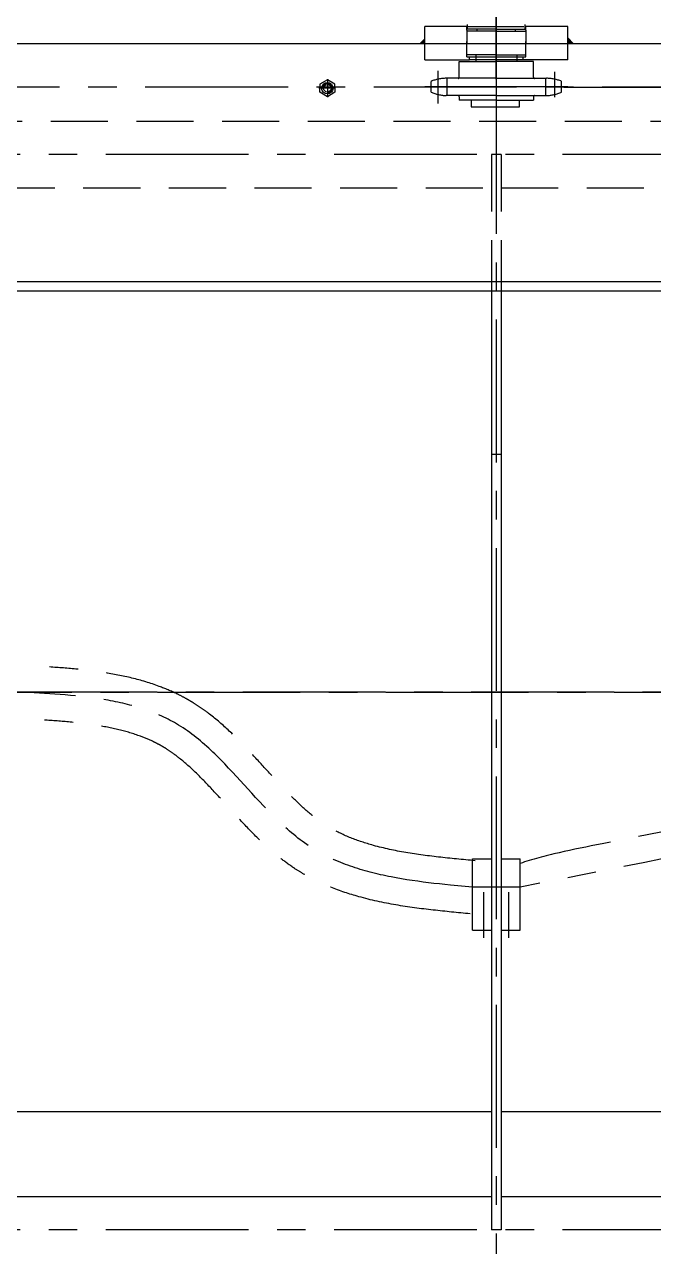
# Model space of a CAD drawing. Header units: millimetres. Extents: x 0 to 10092, y -2165 to 7128.
# Drawn here: x 3126 to 3787, y 1219 to 2503 of the extents above; entities that cross this region are included whole.
import ezdxf

# ---------------------------------------------------------------- set-up
doc = ezdxf.new("R2010")
doc.units = ezdxf.units.MM
doc.header["$LTSCALE"] = 120
for name, pattern in [('F', [0.75, 0.5, -0.25]), ('G', [2, 1.25, -0.25, 0.25, -0.25]), ('K', [2.5, 1.25, -0.25, 0.25, -0.25, 0.25, -0.25])]:
    doc.linetypes.add(name, pattern=pattern)
for name, color, linetype in [('01', 7, 'Continuous'), ('02', 1, 'Continuous'), ('04', 2, 'F'), ('05', 4, 'G'), ('07', 6, 'K')]:
    doc.layers.add(name, color=color, linetype=linetype)

msp = doc.modelspace()

# ---------------------------------------------------------------- hatches: boundary and pattern name
at = {"layer": '04', "linetype": 'F'}
for points in [[(3540.4, 2482.9), (3546.3, 2482.9), (3546.3, 2488.7)], [(3540.4, 2482.9), (3546.3, 2482.9), (3546.3, 2488.7)], [(3696.3, 2488.7), (3702.2, 2482.9), (3696.3, 2482.9)], [(3696.3, 2488.7), (3702.2, 2482.9), (3696.3, 2482.9)]]:
    msp.add_hatch(color=7, dxfattribs=at).paths.add_polyline_path(points)

# ---------------------------------------------------------------- linework, layer by layer
at = {"layer": '01', "color": 7, "linetype": 'Continuous'}
for p, q in [((1503.8, 2482.9), (5738.8, 2482.9)), ((3616.3, 2222.4), (3616.3, 1236.4)), ((3626.3, 2222.4), (3626.3, 1236.4)), ((2017.3, 1360.9), (3616.3, 1360.9)), ((3626.3, 1360.9), (5439.3, 1360.9)), ((2017.3, 1271.4), (3616.3, 1271.4)), ((3626.3, 1271.4), (5439.3, 1271.4)), ((3626.3, 1236.4), (3616.3, 1236.4))]:
    msp.add_line(p, q, dxfattribs=at)
at = {"layer": '01', "color": 7}
for p, q in [((3443.8, 2444.8), (3435.8, 2440.2)), ((3435.8, 2440.2), (3435.8, 2435.9)), ((3451.8, 2440.2), (3443.8, 2444.8)), ((3451.8, 2435.9), (3451.8, 2440.2)), ((3435.8, 2431.6), (3435.8, 2435.9)), ((3443.8, 2427), (3435.8, 2431.6)), ((3451.8, 2431.6), (3443.8, 2427)), ((3451.8, 2435.9), (3451.8, 2431.6)), ((1503.8, 2232.9), (5738.8, 2232.9)), ((1503.8, 2222.9), (5738.8, 2222.9))]:
    msp.add_line(p, q, dxfattribs=at)
for radius in [6, 4]:
    msp.add_circle((3443.8, 2435.9), radius, dxfattribs=at)
at = {"layer": '02', "color": 7}
msp.add_arc((3443.8, 2435.9), 5, 265.8682, 183.1341, dxfattribs=at)
at = {"layer": '04', "color": 7, "linetype": 'F'}
for p, q in [((3621.3, 2445.4), (3621.3, 2520.2)), ((3590.3, 2500.9), (3546.3, 2500.9)), ((3546.3, 2482.9), (3546.3, 2500.9)), ((3590.3, 2500.9), (3546.3, 2500.9)), ((3546.3, 2482.9), (3546.3, 2500.9)), ((3590.3, 2496.8), (3590.3, 2500.9)), ((3590.3, 2500.9), (3652.3, 2500.9)), ((3590.3, 2496.8), (3590.3, 2500.9)), ((3590.3, 2500.9), (3652.3, 2500.9)), ((3590.3, 2496.9), (3590.3, 2482.9)), ((3590.3, 2496.9), (3590.3, 2482.9)), ((3590.3, 2495.9), (3590.3, 2484.9)), ((3621.3, 2495.9), (3590.3, 2495.9)), ((3591, 2497.9), (3591, 2502.9)), ((3591, 2497.9), (3591, 2501.9)), ((3601.3, 2497.9), (3591, 2497.9)), ((3621.3, 2497.9), (3591, 2497.9)), ((3601.3, 2495.9), (3601.3, 2497.9)), ((3621.3, 2482.9), (3621.3, 2500.9)), ((3621.3, 2482.9), (3621.3, 2500.9)), ((3621.3, 2497.9), (3651.7, 2497.9)), ((3621.3, 2497.9), (3651.7, 2497.9)), ((3621.3, 2495.9), (3652.3, 2495.9)), ((3641.3, 2495.9), (3641.3, 2497.9)), ((3651.7, 2497.9), (3651.7, 2502.9)), ((3651.7, 2497.9), (3651.7, 2501.9)), ((3696.3, 2500.9), (3652.3, 2500.9)), ((3652.3, 2496.8), (3652.3, 2500.9)), ((3696.3, 2500.9), (3652.3, 2500.9)), ((3652.3, 2496.8), (3652.3, 2500.9)), ((3652.3, 2496.9), (3652.3, 2482.9)), ((3652.3, 2496.9), (3652.3, 2482.9)), ((3652.3, 2495.9), (3652.3, 2484.9)), ((3696.3, 2482.9), (3696.3, 2500.9)), ((3696.3, 2482.9), (3696.3, 2500.9)), ((3546.3, 2465.9), (3546.3, 2482.9)), ((3546.3, 2482.9), (3696.3, 2482.9)), ((3546.3, 2465.9), (3546.3, 2482.9)), ((3546.3, 2482.9), (3696.3, 2482.9)), ((3590.3, 2470.9), (3590.3, 2484.9)), ((3590.3, 2468.9), (3590.3, 2482.9)), ((3590.3, 2468.9), (3590.3, 2482.9)), ((3621.3, 2486.6), (3621.3, 2471.7)), ((3621.3, 2486.6), (3621.3, 2471.7)), ((3621.3, 2482.9), (3621.3, 2464.9)), ((3621.3, 2482.9), (3621.3, 2464.9)), ((3652.3, 2470.9), (3652.3, 2484.9)), ((3652.3, 2468.9), (3652.3, 2482.9)), ((3652.3, 2468.9), (3652.3, 2482.9)), ((3702.2, 2482.9), (3696.3, 2488.7)), ((3702.2, 2482.9), (3696.3, 2488.7)), ((3696.3, 2465.9), (3696.3, 2482.9)), ((3696.3, 2465.9), (3696.3, 2482.9)), ((3546.3, 2465.9), (3593.3, 2465.9)), ((3546.3, 2465.9), (3593.3, 2465.9)), ((3621.3, 2470.9), (3590.3, 2470.9)), ((3590.3, 2468.9), (3593.3, 2468.9)), ((3590.3, 2468.9), (3593.3, 2468.9)), ((3593.3, 2465.9), (3593.3, 2468.9)), ((3593.3, 2468.9), (3649.4, 2468.9)), ((3593.3, 2465.9), (3593.3, 2468.9)), ((3593.3, 2468.9), (3649.4, 2468.9)), ((3649.4, 2465.9), (3593.3, 2465.9)), ((3649.4, 2465.9), (3593.3, 2465.9)), ((3599.9, 2470.9), (3599.9, 2463.9)), ((3621.3, 2470.9), (3652.3, 2470.9)), ((3638.8, 2468.9), (3652.3, 2468.9)), ((3638.8, 2468.9), (3652.3, 2468.9)), ((3642.8, 2470.9), (3642.8, 2463.9)), ((3649.4, 2465.9), (3649.4, 2468.9)), ((3649.4, 2465.9), (3649.4, 2468.9)), ((3696.3, 2465.9), (3649.4, 2465.9)), ((3696.3, 2465.9), (3649.4, 2465.9)), ((3560, 2454), (3560, 2419.9)), ((3582.4, 2447.5), (3582.4, 2463.9)), ((3582.4, 2463.9), (3603.8, 2463.9)), ((3603.8, 2463.9), (3621.3, 2463.9)), ((3603.8, 2463.9), (3621.3, 2463.9)), ((3660.3, 2463.9), (3621.3, 2463.9)), ((3638.8, 2463.9), (3621.3, 2463.9)), ((3660.3, 2447.5), (3660.3, 2463.9)), ((3660.3, 2447.5), (3660.3, 2463.9)), ((3682.7, 2426.5), (3682.7, 2453.2)), ((3552.8, 2431.8), (3552.8, 2443.1)), ((3621.3, 2446.3), (3568.7, 2446.3)), ((3569.5, 2428.3), (3569.5, 2446.3)), ((3621.3, 2446.3), (3674, 2446.3)), ((3673.2, 2428.3), (3673.2, 2446.3)), ((3689.8, 2431.8), (3689.8, 2443.1)), ((3621.3, 2428.3), (3568.7, 2428.3)), ((3582.4, 2427), (3582.4, 2423.3)), ((3621.3, 2428.3), (3674, 2428.3)), ((3660.3, 2427), (3660.3, 2423.3)), ((3660.3, 2427), (3660.3, 2423.3)), ((3621.3, 2423.3), (3582.4, 2423.3)), ((3595, 2423.3), (3595, 2416.3)), ((3595, 2416.3), (3645.7, 2416.3)), ((3621.3, 2423.3), (3660.3, 2423.3)), ((3645.7, 2416.3), (3645.7, 2423.3)), ((1803.3, 2401.4), (5439.3, 2401.4)), ((3616.3, 2366.4), (3616.3, 2222.4)), ((3626.3, 2366.4), (3616.3, 2366.4)), ((3626.3, 2366.4), (3626.3, 2222.4)), ((2017.3, 2331.4), (3616.3, 2331.4)), ((3626.3, 2331.4), (5439.3, 2331.4)), ((3616.3, 2051.4), (3626.3, 2051.4))]:
    msp.add_line(p, q, dxfattribs=at)
for centre, radius, start, end in [((3568.1, 2408.1), 38.2, 89.1366, 113.6054), ((3581.1, 2447.5), 1.27, 270, 0), ((3661.6, 2447.5), 1.27, 180, 270), ((3674.6, 2408.2), 38.1, 66.3599, 90.8982), ((3568.7, 2466.4), 38.1, 245.3844, 270.0079), ((3581.1, 2427), 1.27, 0, 90), ((3661.6, 2427), 1.27, 90, 180), ((3674, 2466.4), 38.1, 269.9921, 294.6156)]:
    msp.add_arc(centre, radius, start, end, dxfattribs=at)
at = {"layer": '05', "color": 7, "linetype": 'G'}
for p, q in [((3621.3, 2672.8), (3621.3, 1018.9)), ((3621.3, 2555.5), (3621.3, 2411.2)), ((3621.3, 2445.4), (3621.3, 2520.2)), ((3692.3, 2437.1), (4195.5, 2437.1)), ((5905, 1801.4), (1365.2, 1801.4))]:
    msp.add_line(p, q, dxfattribs=at)
at = {"layer": '05', "color": 7}
for p, q in [((3443.8, 2445.3), (3443.8, 2426.5)), ((1812.5, 2437.3), (5423.3, 2437.3)), ((3452.4, 2435.9), (3435, 2435.9)), ((3696.3, 2437.3), (3546.3, 2437.3)), ((5521, 2366.4), (1672.1, 2366.4)), ((1345.3, 1801.4), (5839.6, 1801.4)), ((3596.3, 1566.4), (3596.3, 1626.4)), ((3596.3, 1626.4), (3616.3, 1626.4)), ((3626.3, 1626.4), (3646.3, 1626.4)), ((3646.3, 1566.4), (3646.3, 1626.4)), ((3646.3, 1596.4), (3596.3, 1596.4)), ((3608.3, 1543.2), (3608.3, 1591.2)), ((3634.3, 1543.2), (3634.3, 1591.2)), ((3596.3, 1551.4), (3596.3, 1566.4)), ((3646.3, 1551.4), (3646.3, 1566.4)), ((3596.3, 1551.4), (3616.3, 1551.4)), ((3626.3, 1551.4), (3646.3, 1551.4)), ((5521, 1236.4), (1672.1, 1236.4))]:
    msp.add_line(p, q, dxfattribs=at)
at = {"layer": '05', "color": 7, "linetype": 'G'}
msp.add_spline([(5409.2, 2027.3), (5409.2, 1931.6), (4855.5, 1753.3), (3646.3, 1596.4)], degree=3, dxfattribs=at)
at = {"layer": '05', "color": 7}
msp.add_spline([(3596.3, 1596.4), (3424.5, 1639.8), (3287.5, 1766.8), (3124.7, 1801.4)], degree=3, dxfattribs=at)
at = {"layer": '07', "color": 7, "linetype": 'K'}
for points, knots in [([(5379.3, 2027.3), (5381.9, 2016), (5383, 1997.7), (5383.5, 1988.8), (5383.8, 1980), (5383.9, 1963.4), (5383.6, 1955.4), (5382.7, 1945), (5382.4, 1942), (5381.7, 1937.2), (5381.4, 1935.3), (5380.8, 1931.7), (5380.4, 1929.9), (5379.2, 1924.6), (5378.3, 1921.2), (5375.3, 1911.8), (5373, 1906), (5367.5, 1895.1), (5364.3, 1889.9), (5357.1, 1880.1), (5353.1, 1875.4), (5344.2, 1866.5), (5339.3, 1862.2), (5328.7, 1854), (5322.9, 1850.1), (5310.4, 1842.7), (5303.8, 1839.2), (5289.7, 1832.5), (5282.2, 1829.4), (5261.3, 1821.6), (5247.3, 1817.3), (5217.6, 1809.7), (5197.8, 1806.4), (5165, 1800.6), (5147.8, 1798.2), (5116.5, 1794), (5098.3, 1792.3), (5046.3, 1788.6), (5015.9, 1787), (4954.5, 1784.4), (4923.4, 1783.5), (4881.1, 1782.2), (4869.6, 1781.8), (4849.2, 1781.1), (4840.3, 1780.8), (4822.5, 1780.1), (4813.7, 1779.7), (4787.3, 1778.6), (4769.9, 1777.8), (4718.3, 1775.3), (4684.7, 1773.3), (4585.8, 1766.8), (4522.6, 1761.6), (4289.5, 1738.7), (4135.7, 1716), (3902, 1675.2), (3816.7, 1658.7), (3701.8, 1636), (3671.3, 1629.9), (3646.3, 1621.4)], [0, 0, 0, 0, 26.815106, 26.815106, 53.630212, 53.630212, 80.445318, 80.445318, 91.652491, 91.652491, 99.103043, 99.103043, 106.553595, 106.553595, 121.4547, 121.4547, 149.181467, 149.181467, 176.908235, 176.908235, 204.635002, 204.635002, 232.36177, 232.36177, 260.088537, 260.088537, 287.815304, 287.815304, 315.542072, 315.542072, 361.31322, 361.31322, 407.084368, 407.084368, 452.855517, 452.855517, 498.626665, 498.626665, 571.112847, 571.112847, 643.599029, 643.599029, 670.614719, 670.614719, 691.89349, 691.89349, 713.172261, 713.172261, 755.729802, 755.729802, 840.844885, 840.844885, 1011.075051, 1011.075051, 1492.67198, 1492.67198, 1786.352097, 1786.352097, 1892.817761, 1892.817761, 1892.817761, 1892.817761]), ([(3599, 1624.3), (3585.9, 1625.5), (3573.1, 1626.7), (3548, 1629.6), (3535.8, 1631.2), (3512.3, 1635.3), (3501.1, 1637.8), (3482.3, 1643.2), (3474.5, 1645.8), (3459.7, 1651.9), (3452.7, 1655.3), (3444.6, 1660.2), (3443, 1661.1), (3440.3, 1662.9), (3439.2, 1663.6), (3436.9, 1665.2), (3435.8, 1666), (3432.4, 1668.4), (3430.2, 1670.1), (3422.3, 1676.4), (3416.8, 1681.4), (3405.7, 1692.1), (3400.1, 1697.8), (3388.9, 1709.8), (3383.3, 1716), (3371.7, 1728.7), (3365.9, 1735.1), (3353.7, 1747.9), (3347.4, 1754.3), (3334.2, 1766.7), (3327.3, 1772.7), (3317.3, 1780.4), (3314.6, 1782.4), (3309.1, 1786.2), (3306.2, 1788.1), (3301.9, 1790.8), (3300.4, 1791.7), (3297.5, 1793.4), (3296, 1794.2), (3291.6, 1796.7), (3288.6, 1798.2), (3279.6, 1802.6), (3273.4, 1805.1), (3257.8, 1811), (3248.1, 1813.8), (3228.7, 1818.6), (3218.9, 1820.4), (3199.2, 1823.5), (3189.3, 1824.7), (3169.6, 1826.6), (3159.8, 1827.3), (3142, 1828.5), (3134.1, 1828.9), (3126.3, 1829.4)], [0, 0, 0, 0, 37.261092, 37.261092, 74.522184, 74.522184, 111.783276, 111.783276, 140.024199, 140.024199, 168.265122, 168.265122, 174.973141, 174.973141, 179.987877, 179.987877, 185.002614, 185.002614, 195.032088, 195.032088, 219.976884, 219.976884, 244.921681, 244.921681, 269.866478, 269.866478, 294.811275, 294.811275, 319.756072, 319.756072, 344.700869, 344.700869, 353.757869, 353.757869, 362.763774, 362.763774, 367.242015, 367.242015, 371.720257, 371.720257, 380.676741, 380.676741, 398.589708, 398.589708, 425.999554, 425.999554, 453.409401, 453.409401, 480.819247, 480.819247, 508.229093, 508.229093, 530.460402, 530.460402, 530.460402, 530.460402]), ([(3593.7, 1568.5), (3580.9, 1569.7), (3567.9, 1571), (3541.9, 1573.9), (3528.8, 1575.6), (3502.7, 1580.1), (3489.7, 1582.9), (3466.9, 1589.3), (3457, 1592.5), (3437.6, 1600.4), (3428.1, 1605), (3415.6, 1612.2), (3412.4, 1614.2), (3404.2, 1619.6), (3399.4, 1623.1), (3390.2, 1630.3), (3385.8, 1634), (3374.3, 1644.3), (3367.5, 1651), (3354.4, 1664.6), (3348.1, 1671.5), (3335.8, 1685), (3329.8, 1691.6), (3317.9, 1704.4), (3312, 1710.5), (3300.3, 1721.9), (3294.4, 1727.2), (3286.3, 1733.6), (3284.1, 1735.3), (3279.1, 1738.9), (3276.3, 1740.8), (3272.6, 1743.1), (3271.5, 1743.7), (3269.5, 1744.9), (3268.5, 1745.5), (3265.3, 1747.2), (3263.2, 1748.3), (3256.7, 1751.4), (3252.1, 1753.3), (3240.3, 1757.7), (3232.7, 1760), (3216.9, 1763.8), (3208.6, 1765.4), (3191.5, 1768), (3182.6, 1769.1), (3164.5, 1770.8), (3155.2, 1771.5), (3138.3, 1772.6), (3130.7, 1773), (3123.1, 1773.5)], [0, 0, 0, 0, 36.663996, 36.663996, 73.327991, 73.327991, 109.991987, 109.991987, 138.487243, 138.487243, 166.9825, 166.9825, 177.117972, 177.117972, 192.844183, 192.844183, 208.570394, 208.570394, 235.00663, 235.00663, 261.442866, 261.442866, 287.879102, 287.879102, 314.315338, 314.315338, 340.751574, 340.751574, 350.790317, 350.790317, 363.070554, 363.070554, 367.555948, 367.555948, 372.041342, 372.041342, 381.01213, 381.01213, 398.953706, 398.953706, 426.416583, 426.416583, 453.87946, 453.87946, 481.342336, 481.342336, 508.805213, 508.805213, 530.460402, 530.460402, 530.460402, 530.460402])]:
    msp.add_open_spline(points, degree=3, knots=knots, dxfattribs=at)

doc.saveas('drawing.dxf')
